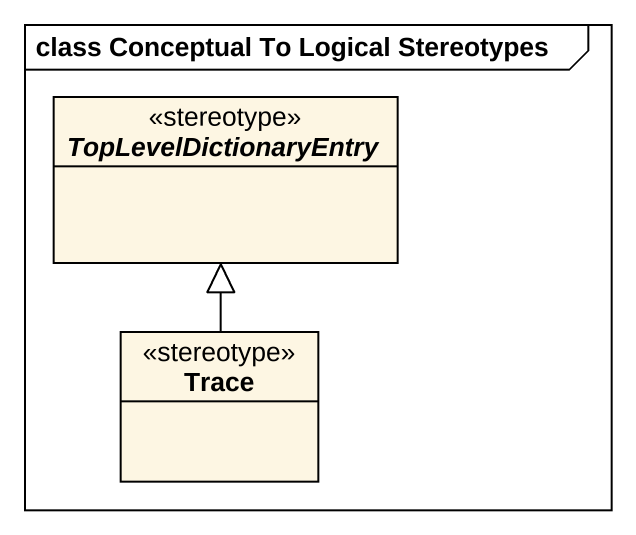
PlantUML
@startuml
mainframe class Conceptual To Logical Stereotypes
hide circle
hide empty members
abstract class TopLevelDictionaryEntry <<stereotype>>
class Trace <<stereotype>>
Trace -up-|> TopLevelDictionaryEntry
@enduml
